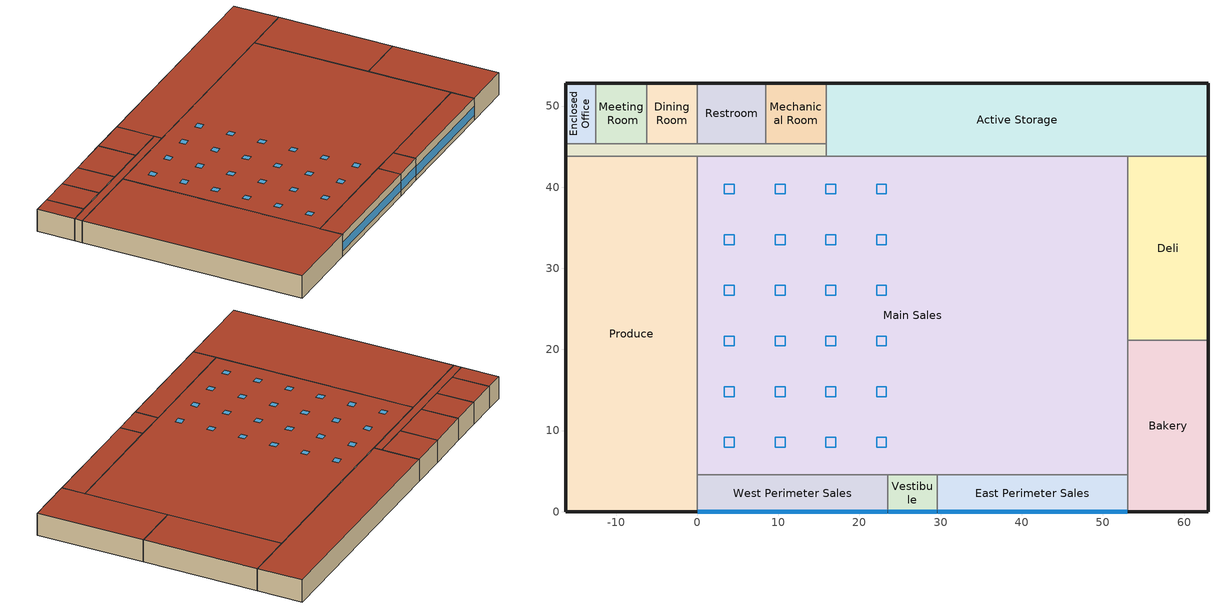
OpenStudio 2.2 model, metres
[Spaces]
West Perimeter Sales
 floor ground: 23.48,4.57 23.48,0 0,0 0,4.57 z0
 wall outside: 0,0 23.48,0 z0:4.57
 wall to Vestibule: 23.48,0 23.48,4.57 z0:4.57
 wall to Main Sales: 23.48,4.57 0,4.57 z0:4.57
 wall to Produce: 0,4.57 0,0 z0:4.57
 window: 0.05,0 23.43,0 z1.1:2.94
 roof outside: 23.48,0 23.48,4.57 0,4.57 0,0 z4.57
Produce
 floor ground: 0,43.82 0,0 -16.23,0 -16.23,43.82 z0
 wall outside: -16.23,43.82 -16.23,0 0,0 z0:4.57
 wall to Corridor: 0,43.82 -16.23,43.82 z0:4.57
 wall to Main Sales: 0,4.57 0,43.82 z0:4.57
 roof outside: 0,0 0,43.82 -16.23,43.82 -16.23,0 z4.57
Vestibule
 floor ground: 29.58,4.57 29.58,0 23.48,0 23.48,4.57 z0
 wall outside: 23.48,0 29.58,0 z0:4.57
 wall to Main Sales: 29.58,4.57 23.48,4.57 z0:4.57
 wall to East Perimeter Sales: 29.58,0 29.58,4.57 z0:4.57
 window: 23.53,0 29.53,0 z1.1:2.94
 roof outside: 29.58,0 29.58,4.57 23.48,4.57 23.48,0 z4.57
East Perimeter Sales
 floor ground: 53.06,4.57 53.06,0 29.58,0 29.58,4.57 z0
 wall outside: 29.58,0 53.06,0 z0:4.57
 wall to Main Sales: 53.06,4.57 29.58,4.57 z0:4.57
 wall to Bakery: 53.06,0 53.06,4.57 z0:4.57
 window: 29.63,0 53.01,0 z1.1:2.94
 roof outside: 53.06,0 53.06,4.57 29.58,4.57 29.58,0 z4.57
Bakery
 floor ground: 62.96,21.12 62.96,0 53.06,0 53.06,21.12 z0
 wall outside: 53.06,0 62.96,0 62.96,21.12 z0:4.57
 wall to Deli: 62.96,21.12 53.06,21.12 z0:4.57
 wall to Main Sales: 53.06,21.12 53.06,4.57 z0:4.57
 roof outside: 62.96,0 62.96,21.12 53.06,21.12 53.06,0 z4.57
Main Sales
 floor ground: 53.06,43.82 53.06,4.57 0,4.57 0,43.82 z0
 wall to Corridor: 15.92,43.82 0,43.82 z0:4.57
 wall to Deli: 53.06,21.12 53.06,43.82 z0:4.57
 wall to Active Storage: 53.06,43.82 15.92,43.82 z0:4.57
 roof outside: 53.06,4.57 53.06,43.82 0,43.82 0,4.57 z4.57
 skylight: 4.57,7.92 4.57,9.14 3.35,9.14 3.35,7.92 z4.57; 10.82,7.92 10.82,9.14 9.6,9.14 9.6,7.92 z4.57; 17.07,7.92 17.07,9.14 15.85,9.14 15.85,7.92 z4.57; 23.32,7.92 23.32,9.14 22.1,9.14 22.1,7.92 z4.57; 4.57,14.17 4.57,15.39 3.35,15.39 3.35,14.17 z4.57; 17.07,14.17 17.07,15.39 15.85,15.39 15.85,14.17 z4.57; 23.32,14.17 23.32,15.39 22.1,15.39 22.1,14.17 z4.57; 10.82,14.17 10.82,15.39 9.6,15.39 9.6,14.17 z4.57; 10.82,26.67 10.82,27.89 9.6,27.89 9.6,26.67 z4.57; 17.07,26.67 17.07,27.89 15.85,27.89 15.85,26.67 z4.57; 4.57,20.42 4.57,21.64 3.35,21.64 3.35,20.42 z4.57; 23.32,26.67 23.32,27.89 22.1,27.89 22.1,26.67 z4.57; 23.32,20.42 23.32,21.64 22.1,21.64 22.1,20.42 z4.57; 4.57,26.67 4.57,27.89 3.35,27.89 3.35,26.67 z4.57; 17.07,20.42 17.07,21.64 15.85,21.64 15.85,20.42 z4.57; 10.82,20.42 10.82,21.64 9.6,21.64 9.6,20.42 z4.57; 4.57,32.92 4.57,34.14 3.35,34.14 3.35,32.92 z4.57; 10.82,39.17 10.82,40.39 9.6,40.39 9.6,39.17 z4.57; 23.32,39.17 23.32,40.39 22.1,40.39 22.1,39.17 z4.57; 17.07,39.17 17.07,40.39 15.85,40.39 15.85,39.17 z4.57; 10.82,32.92 10.82,34.14 9.6,34.14 9.6,32.92 z4.57; 23.32,32.92 23.32,34.14 22.1,34.14 22.1,32.92 z4.57; 4.57,39.17 4.57,40.39 3.35,40.39 3.35,39.17 z4.57; 17.07,32.92 17.07,34.14 15.85,34.14 15.85,32.92 z4.57
Deli
 floor ground: 62.96,43.82 62.96,21.12 53.06,21.12 53.06,43.82 z0
 wall outside: 62.96,21.12 62.96,43.82 z0:4.57
 wall to Active Storage: 62.96,43.82 53.06,43.82 z0:4.57
 roof outside: 62.96,21.12 62.96,43.82 53.06,43.82 53.06,21.12 z4.57
Active Storage
 floor ground: 62.96,52.8 62.96,43.82 15.92,43.82 15.92,52.8 z0
 wall outside: 62.96,43.82 62.96,52.8 15.92,52.8 z0:4.57
 wall to Corridor: 15.92,45.36 15.92,43.82 z0:4.57
 wall to Mechanical Room: 15.92,52.8 15.92,45.36 z0:4.57
 roof outside: 62.96,43.82 62.96,52.8 15.92,52.8 15.92,43.82 z4.57
Corridor
 floor ground: 15.92,45.36 15.92,43.82 -16.23,43.82 -16.23,45.36 z0
 wall outside: -16.23,45.36 -16.23,43.82 z0:4.57
 wall to Enclosed Office: -12.49,45.36 -16.23,45.36 z0:4.57
 wall to Restroom: 8.43,45.36 0,45.36 z0:4.57
 wall to Meeting Room: -6.25,45.36 -12.49,45.36 z0:4.57
 wall to Mechanical Room: 15.92,45.36 8.43,45.36 z0:4.57
 wall to Dining Room: 0,45.36 -6.25,45.36 z0:4.57
 roof outside: 15.92,43.82 15.92,45.36 -16.23,45.36 -16.23,43.82 z4.57
Mechanical Room
 floor ground: 15.92,52.8 15.92,45.36 8.43,45.36 8.43,52.8 z0
 wall outside: 15.92,52.8 8.43,52.8 z0:4.57
 wall to Restroom: 8.43,52.8 8.43,45.36 z0:4.57
 roof outside: 15.92,45.36 15.92,52.8 8.43,52.8 8.43,45.36 z4.57
Restroom
 floor ground: 8.43,52.8 8.43,45.36 0,45.36 0,52.8 z0
 wall outside: 8.43,52.8 0,52.8 z0:4.57
 wall to Dining Room: 0,52.8 0,45.36 z0:4.57
 roof outside: 8.43,45.36 8.43,52.8 0,52.8 0,45.36 z4.57
Dining Room
 floor ground: 0,52.8 0,45.36 -6.25,45.36 -6.25,52.8 z0
 wall outside: 0,52.8 -6.25,52.8 z0:4.57
 wall to Meeting Room: -6.25,52.8 -6.25,45.36 z0:4.57
 roof outside: 0,45.36 0,52.8 -6.25,52.8 -6.25,45.36 z4.57
Meeting Room
 floor ground: -6.25,52.8 -6.25,45.36 -12.49,45.36 -12.49,52.8 z0
 wall outside: -6.25,52.8 -12.49,52.8 z0:4.57
 wall to Enclosed Office: -12.49,52.8 -12.49,45.36 z0:4.57
 roof outside: -6.25,45.36 -6.25,52.8 -12.49,52.8 -12.49,45.36 z4.57
Enclosed Office
 floor ground: -12.49,52.8 -12.49,45.36 -16.23,45.36 -16.23,52.8 z0
 wall outside: -12.49,52.8 -16.23,52.8 -16.23,45.36 z0:4.57
 roof outside: -12.49,45.36 -12.49,52.8 -16.23,52.8 -16.23,45.36 z4.57
[Site]
Houston Bush Intercontinental_TX_USA: Latitude {deg}=30; Longitude {deg}=-95.37; Time Zone {hr}=-6; Elevation {m}=29; Terrain=City
[Building]
90.1-2013-SuperMarket: Standards Number of Stories=1; Standards Number of Above Ground Stories=0; Standards Building Type=SuperMarket
[ClimateZones]
Climate Zone Institution Name 1=ASHRAE; Climate Zone Document Name 1=ANSI/ASHRAE Standard 169; Climate Zone Document Year 1=2006; Climate Zone Value 1=2A; Climate Zone Institution Name 2=CEC; Climate Zone Document Name 2=California Climate Zone Descriptions; Climate Zone Document Year 2=1995
[Space] Building Story=BuildingStory1
Name | Space Type | Thermal Zone
West Perimeter Sales | SuperMarket Sales | TZ-West Perimeter Sales
Produce | SuperMarket Produce | TZ-Produce
Vestibule | SuperMarket Vestibule | TZ-Vestibule
East Perimeter Sales | SuperMarket Sales | TZ-East Perimeter Sales
Bakery | SuperMarket Bakery | TZ-Bakery
Main Sales | SuperMarket Sales | TZ-Main Sales
Deli | SuperMarket Deli | TZ-Deli
Active Storage | SuperMarket DryStorage | TZ-Active Storage
Corridor | SuperMarket Corridor | TZ-Corridor
Mechanical Room | SuperMarket Elec/MechRoom | TZ-Mechanical Room
Restroom | SuperMarket Restroom | TZ-Restroom
Dining Room | SuperMarket Dining | TZ-Dining Room
Meeting Room | SuperMarket Meeting | TZ-Meeting Room
Enclosed Office | SuperMarket Office | TZ-Enclosed Office
[SpaceType] Standards Building Type=SuperMarket
Name | Standards Space Type
SuperMarket Sales; SuperMarket Produce; SuperMarket Deli | retail
SuperMarket Bakery | food preparation
SuperMarket Office | office
SuperMarket Meeting | conference/meeting/multipurpose
SuperMarket Dining | dining
SuperMarket Restroom | restroom
SuperMarket Elec/MechRoom | electrical/mechanical
SuperMarket Corridor | corridor
SuperMarket Vestibule | lobby
SuperMarket DryStorage | storage
[BuildingStory]
BuildingStory1
[ThermalZone] Use Ideal Air Loads=No
TZ-Bakery; TZ-Deli; TZ-Produce; TZ-Main Sales; TZ-East Perimeter Sales; TZ-Enclosed Office; TZ-Vestibule; TZ-Meeting Room; TZ-Dining Room; TZ-West Perimeter Sales; TZ-Restroom; TZ-Corridor; TZ-Active Storage; TZ-Mechanical Room
[Sizing:Zone] Zone Cooling Design Supply Air Temperature Input Method=SupplyAirTemperature; Zone Cooling Design Supply Air Temperature {C}=14; Zone Cooling Design Supply Air Temperature Difference {deltaC}=11.11; Zone Heating Design Supply Air Temperature Input Method=SupplyAirTemperature; Zone Heating Design Supply Air Temperature {C}=40; Zone Heating Design Supply Air Temperature Difference {deltaC}=11.11; Zone Cooling Design Supply Air Humidity Ratio {kg-H2O/kg-air}=0.0085; Zone Heating Design Supply Air Humidity Ratio {kg-H2O/kg-air}=0.008; Cooling Design Air Flow Method=DesignDay; Heating Design Air Flow Method=DesignDay; Account for Dedicated Outdoor Air System=No; Dedicated Outdoor Air System Control Strategy=NeutralSupplyAir; Dedicated Outdoor Air Low Setpoint Temperature for Design {C}=autosize; Dedicated Outdoor Air High Setpoint Temperature for Design {C}=autosize
TZ-Bakery; TZ-Deli; TZ-Produce; TZ-Main Sales; TZ-East Perimeter Sales; TZ-Enclosed Office; TZ-Vestibule; TZ-Meeting Room; TZ-Dining Room; TZ-West Perimeter Sales; TZ-Restroom; TZ-Corridor; TZ-Active Storage; TZ-Mechanical Room
